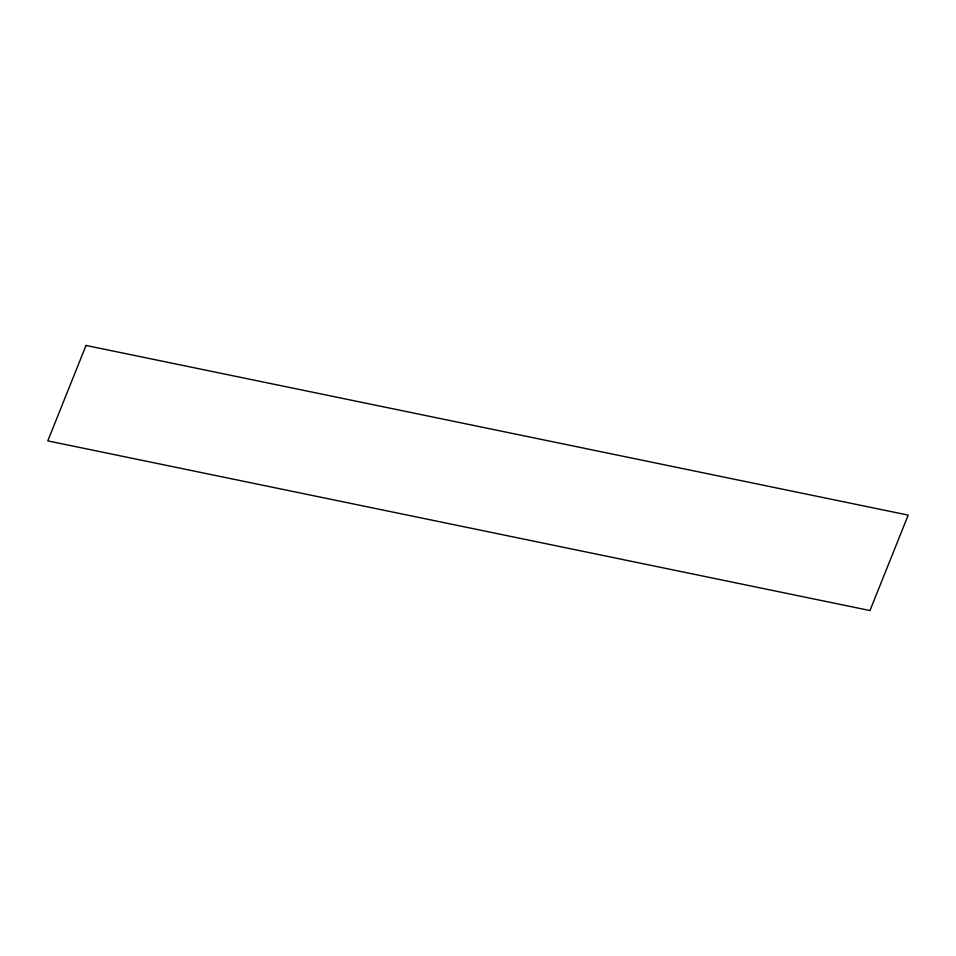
<?xml version="1.0" encoding="UTF-8"?>
<svg xmlns="http://www.w3.org/2000/svg" width="956" height="956" viewBox="0 0 956 956"><rect width="100%" height="100%" fill="white"/><g stroke="black" fill="none" stroke-linecap="round" stroke-linejoin="round"><path stroke-width="1.43" d="M86.028 345.451L47.8 440.883L869.972 610.549L908.2 515.117L86.028 345.451"/></g></svg>
